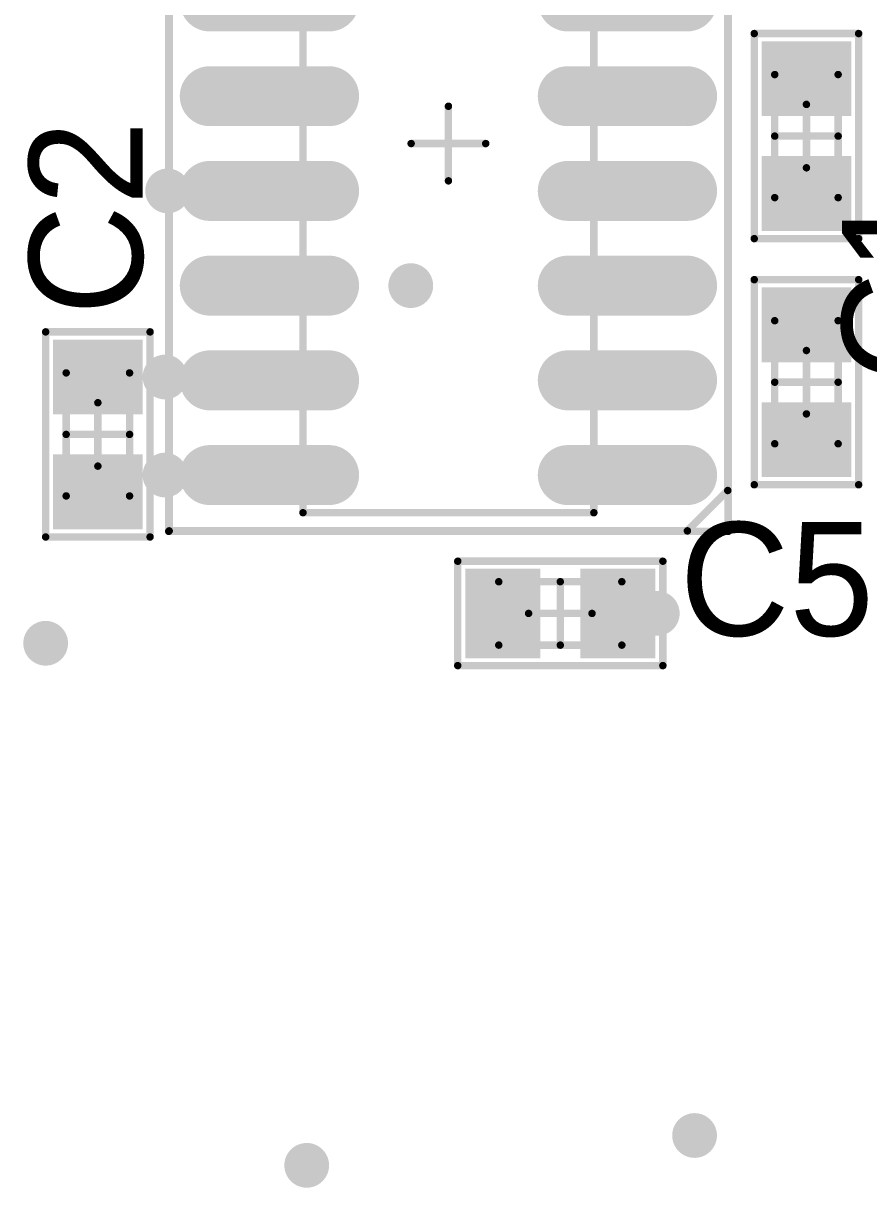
# Model space of a CAD drawing. Header units: millimetres. Extents: x 19 to 153, y 25 to 125.
# Drawn here: x 45.2 to 56.53, y 76.7 to 92.31 of the extents above; entities that cross this region are included whole.
import ezdxf

# ---------------------------------------------------------------- set-up
doc = ezdxf.new("R2010")
doc.units = ezdxf.units.MM
for name, color, linetype in [('Mechanical13', 56, 'Continuous'), ('Mechanical15', 56, 'Continuous'), ('MultiLayer', 9, 'Continuous'), ('TopOverlay', 2, 'Continuous'), ('TopPaste', 8, 'Continuous'), ('TopSolder', 216, 'Continuous'), ('ViaHoleLayer', 16, 'Continuous')]:
    doc.layers.add(name, color=color, linetype=linetype)

# ---------------------------------------------------------------- blocks, each defined once
blk = doc.blocks.new('SOIC_16N_23')
at = {"layer": 'Mechanical13', "const_width": 0.1}
for points in [[(-1.95, 4.95), (-1.95, -4.95)], [(1.95, 4.95), (-1.95, 4.95)], [(1.95, 4.95), (1.95, -4.95)], [(1.95, -4.95), (-1.95, -4.95)]]:
    blk.add_lwpolyline(points, dxfattribs=at)
at = {"layer": 'Mechanical13', "const_width": 0.05}
for points in [[(-1.975, 4.95, 1), (-1.925, 4.95, 1)], [(-1.975, 4.95, 1), (-1.925, 4.95, 1)], [(1.925, 4.95, 1), (1.975, 4.95, 1)], [(1.925, 4.95, 1), (1.975, 4.95, 1)], [(-1.975, -4.95, 1), (-1.925, -4.95, 1)], [(-1.975, -4.95, 1), (-1.925, -4.95, 1)], [(1.925, -4.95, 1), (1.975, -4.95, 1)], [(1.925, -4.95, 1), (1.975, -4.95, 1)]]:
    blk.add_lwpolyline(points, format="xyb", close=True, dxfattribs=at)
at = {"layer": 'Mechanical15', "const_width": 0.1}
for points in [[(-3.75, 5.2), (-3.75, -5.2)], [(3.75, 5.2), (-3.75, 5.2)], [(3.75, 5.2), (3.75, -5.2)], [(0, 0.5), (0, -0.5)], [(0.5, 0), (-0.5, 0)], [(3.75, -5.2), (-3.75, -5.2)]]:
    blk.add_lwpolyline(points, dxfattribs=at)
at = {"layer": 'Mechanical15', "const_width": 0.05}
for points in [[(-3.775, 5.2, 1), (-3.725, 5.2, 1)], [(-3.775, 5.2, 1), (-3.725, 5.2, 1)], [(3.725, 5.2, 1), (3.775, 5.2, 1)], [(3.725, 5.2, 1), (3.775, 5.2, 1)], [(-0.025, 0.5, 1), (0.025, 0.5, 1)], [(-0.525, 0, 1), (-0.475, 0, 1)], [(0.475, 0, 1), (0.525, 0, 1)], [(-0.025, -0.5, 1), (0.025, -0.5, 1)], [(-3.775, -5.2, 1), (-3.725, -5.2, 1)], [(-3.775, -5.2, 1), (-3.725, -5.2, 1)], [(3.725, -5.2, 1), (3.775, -5.2, 1)], [(3.725, -5.2, 1), (3.775, -5.2, 1)]]:
    blk.add_lwpolyline(points, format="xyb", close=True, dxfattribs=at)
at = {"layer": 'TopOverlay', "const_width": 0.1}
for points in [[(-3.204, 5.193), (-3.745, 4.652)], [(3.744, 5.193), (-3.204, 5.193)], [(3.744, 5.193), (3.744, -5.194)], [(-3.745, 4.652), (-3.745, -5.194)], [(3.744, -5.194), (-3.745, -5.194)]]:
    blk.add_lwpolyline(points, dxfattribs=at)
at = {"layer": 'TopOverlay', "const_width": 0.05}
for points in [[(-3.229, 5.193, 1), (-3.179, 5.193, 1)], [(-3.229, 5.193, 1), (-3.179, 5.193, 1)], [(3.719, 5.193, 1), (3.769, 5.193, 1)], [(3.719, 5.193, 1), (3.769, 5.193, 1)], [(-3.77, 4.652, 1), (-3.72, 4.652, 1)], [(-3.77, 4.652, 1), (-3.72, 4.652, 1)], [(-3.77, -5.194, 1), (-3.72, -5.194, 1)], [(-3.77, -5.194, 1), (-3.72, -5.194, 1)], [(3.719, -5.194, 1), (3.769, -5.194, 1)], [(3.719, -5.194, 1), (3.769, -5.194, 1)]]:
    blk.add_lwpolyline(points, format="xyb", close=True, dxfattribs=at)
at = {"layer": 'TopPaste', "const_width": 0.6}
for points in [[(-3.2, 4.445), (-1.6, 4.445)], [(1.6, 4.445), (3.2, 4.445)], [(-3.2, 3.175), (-1.6, 3.175)], [(1.6, 3.175), (3.2, 3.175)], [(-3.2, 1.905), (-1.6, 1.905)], [(1.6, 1.905), (3.2, 1.905)], [(-3.2, 0.635), (-1.6, 0.635)], [(1.6, 0.635), (3.2, 0.635)], [(-3.2, -0.635), (-1.6, -0.635)], [(1.6, -0.635), (3.2, -0.635)], [(-3.2, -1.905), (-1.6, -1.905)], [(1.6, -1.905), (3.2, -1.905)], [(-3.2, -3.175), (-1.6, -3.175)], [(1.6, -3.175), (3.2, -3.175)], [(-3.2, -4.445), (-1.6, -4.445)], [(1.6, -4.445), (3.2, -4.445)]]:
    blk.add_lwpolyline(points, dxfattribs=at)
at = {"layer": 'TopPaste', "const_width": 0.3}
for points in [[(-3.35, 4.445, 1), (-3.05, 4.445, 1)], [(-1.75, 4.445, 1), (-1.45, 4.445, 1)], [(1.45, 4.445, 1), (1.75, 4.445, 1)], [(3.05, 4.445, 1), (3.35, 4.445, 1)], [(-3.35, 3.175, 1), (-3.05, 3.175, 1)], [(-1.75, 3.175, 1), (-1.45, 3.175, 1)], [(1.45, 3.175, 1), (1.75, 3.175, 1)], [(3.05, 3.175, 1), (3.35, 3.175, 1)], [(-3.35, 1.905, 1), (-3.05, 1.905, 1)], [(-1.75, 1.905, 1), (-1.45, 1.905, 1)], [(1.45, 1.905, 1), (1.75, 1.905, 1)], [(3.05, 1.905, 1), (3.35, 1.905, 1)], [(-3.35, 0.635, 1), (-3.05, 0.635, 1)], [(-1.75, 0.635, 1), (-1.45, 0.635, 1)], [(1.45, 0.635, 1), (1.75, 0.635, 1)], [(3.05, 0.635, 1), (3.35, 0.635, 1)], [(-3.35, -0.635, 1), (-3.05, -0.635, 1)], [(-1.75, -0.635, 1), (-1.45, -0.635, 1)], [(1.45, -0.635, 1), (1.75, -0.635, 1)], [(3.05, -0.635, 1), (3.35, -0.635, 1)], [(-3.35, -1.905, 1), (-3.05, -1.905, 1)], [(-1.75, -1.905, 1), (-1.45, -1.905, 1)], [(1.45, -1.905, 1), (1.75, -1.905, 1)], [(3.05, -1.905, 1), (3.35, -1.905, 1)], [(-3.35, -3.175, 1), (-3.05, -3.175, 1)], [(-1.75, -3.175, 1), (-1.45, -3.175, 1)], [(1.45, -3.175, 1), (1.75, -3.175, 1)], [(3.05, -3.175, 1), (3.35, -3.175, 1)], [(-3.35, -4.445, 1), (-3.05, -4.445, 1)], [(-1.75, -4.445, 1), (-1.45, -4.445, 1)], [(1.45, -4.445, 1), (1.75, -4.445, 1)], [(3.05, -4.445, 1), (3.35, -4.445, 1)]]:
    blk.add_lwpolyline(points, format="xyb", close=True, dxfattribs=at)
at = {"layer": 'TopSolder', "const_width": 0.803}
for points in [[(-3.2, 4.445), (-1.6, 4.445)], [(1.6, 4.445), (3.2, 4.445)], [(-3.2, 3.175), (-1.6, 3.175)], [(1.6, 3.175), (3.2, 3.175)], [(-3.2, 1.905), (-1.6, 1.905)], [(1.6, 1.905), (3.2, 1.905)], [(-3.2, 0.635), (-1.6, 0.635)], [(1.6, 0.635), (3.2, 0.635)], [(-3.2, -0.635), (-1.6, -0.635)], [(1.6, -0.635), (3.2, -0.635)], [(-3.2, -1.905), (-1.6, -1.905)], [(1.6, -1.905), (3.2, -1.905)], [(-3.2, -3.175), (-1.6, -3.175)], [(1.6, -3.175), (3.2, -3.175)], [(-3.2, -4.445), (-1.6, -4.445)], [(1.6, -4.445), (3.2, -4.445)]]:
    blk.add_lwpolyline(points, dxfattribs=at)
at = {"layer": 'TopSolder', "const_width": 0.402}
for points in [[(-3.401, 4.445, 1), (-2.999, 4.445, 1)], [(-1.801, 4.445, 1), (-1.399, 4.445, 1)], [(1.399, 4.445, 1), (1.801, 4.445, 1)], [(2.999, 4.445, 1), (3.401, 4.445, 1)], [(-3.401, 3.175, 1), (-2.999, 3.175, 1)], [(-1.801, 3.175, 1), (-1.399, 3.175, 1)], [(1.399, 3.175, 1), (1.801, 3.175, 1)], [(2.999, 3.175, 1), (3.401, 3.175, 1)], [(-3.401, 1.905, 1), (-2.999, 1.905, 1)], [(-1.801, 1.905, 1), (-1.399, 1.905, 1)], [(1.399, 1.905, 1), (1.801, 1.905, 1)], [(2.999, 1.905, 1), (3.401, 1.905, 1)], [(-3.401, 0.635, 1), (-2.999, 0.635, 1)], [(-1.801, 0.635, 1), (-1.399, 0.635, 1)], [(1.399, 0.635, 1), (1.801, 0.635, 1)], [(2.999, 0.635, 1), (3.401, 0.635, 1)], [(-3.401, -0.635, 1), (-2.999, -0.635, 1)], [(-1.801, -0.635, 1), (-1.399, -0.635, 1)], [(1.399, -0.635, 1), (1.801, -0.635, 1)], [(2.999, -0.635, 1), (3.401, -0.635, 1)], [(-3.401, -1.905, 1), (-2.999, -1.905, 1)], [(-1.801, -1.905, 1), (-1.399, -1.905, 1)], [(1.399, -1.905, 1), (1.801, -1.905, 1)], [(2.999, -1.905, 1), (3.401, -1.905, 1)], [(-3.401, -3.175, 1), (-2.999, -3.175, 1)], [(-1.801, -3.175, 1), (-1.399, -3.175, 1)], [(1.399, -3.175, 1), (1.801, -3.175, 1)], [(2.999, -3.175, 1), (3.401, -3.175, 1)], [(-3.401, -4.445, 1), (-2.999, -4.445, 1)], [(-1.801, -4.445, 1), (-1.399, -4.445, 1)], [(1.399, -4.445, 1), (1.801, -4.445, 1)], [(2.999, -4.445, 1), (3.401, -4.445, 1)]]:
    blk.add_lwpolyline(points, format="xyb", close=True, dxfattribs=at)
blk = doc.blocks.new('CC0603_87')
at = {"layer": 'Mechanical13', "const_width": 0.1}
for points in [[(0.825, 0.425), (-0.825, 0.425)], [(-0.825, 0.425), (-0.825, -0.425)], [(0.825, 0.425), (0.825, -0.425)], [(0.825, -0.425), (-0.825, -0.425)]]:
    blk.add_lwpolyline(points, dxfattribs=at)
at = {"layer": 'Mechanical13', "const_width": 0.05}
for points in [[(-0.85, 0.425, 1), (-0.8, 0.425, 1)], [(-0.85, 0.425, 1), (-0.8, 0.425, 1)], [(0.8, 0.425, 1), (0.85, 0.425, 1)], [(0.8, 0.425, 1), (0.85, 0.425, 1)], [(-0.85, -0.425, 1), (-0.8, -0.425, 1)], [(-0.85, -0.425, 1), (-0.8, -0.425, 1)], [(0.8, -0.425, 1), (0.85, -0.425, 1)], [(0.8, -0.425, 1), (0.85, -0.425, 1)]]:
    blk.add_lwpolyline(points, format="xyb", close=True, dxfattribs=at)
at = {"layer": 'Mechanical15', "const_width": 0.1}
for points in [[(0, 0.425), (0, -0.425)], [(0.425, 0), (-0.425, 0)]]:
    blk.add_lwpolyline(points, dxfattribs=at)
at = {"layer": 'Mechanical15', "const_width": 0.05}
for points in [[(-0.025, 0.425, 1), (0.025, 0.425, 1)], [(-0.45, 0, 1), (-0.4, 0, 1)], [(0.4, 0, 1), (0.45, 0, 1)], [(-0.025, -0.425, 1), (0.025, -0.425, 1)]]:
    blk.add_lwpolyline(points, format="xyb", close=True, dxfattribs=at)
at = {"layer": 'TopOverlay', "const_width": 0.1}
for points in [[(1.375, 0.7), (-1.375, 0.7)], [(-1.375, 0.7), (-1.375, -0.7)], [(1.375, 0.7), (1.375, -0.7)], [(1.375, -0.7), (-1.375, -0.7)]]:
    blk.add_lwpolyline(points, dxfattribs=at)
at = {"layer": 'TopOverlay', "const_width": 0.05}
for points in [[(-1.4, 0.7, 1), (-1.35, 0.7, 1)], [(-1.4, 0.7, 1), (-1.35, 0.7, 1)], [(1.35, 0.7, 1), (1.4, 0.7, 1)], [(1.35, 0.7, 1), (1.4, 0.7, 1)], [(-1.4, -0.7, 1), (-1.35, -0.7, 1)], [(-1.4, -0.7, 1), (-1.35, -0.7, 1)], [(1.35, -0.7, 1), (1.4, -0.7, 1)], [(1.35, -0.7, 1), (1.4, -0.7, 1)]]:
    blk.add_lwpolyline(points, format="xyb", close=True, dxfattribs=at)
at = {"layer": 'TopPaste'}
for points in [[(-1.17, -0.5), (-0.37, -0.5), (-1.17, 0.5), (-0.37, 0.5)], [(0.37, -0.5), (1.17, -0.5), (0.37, 0.5), (1.17, 0.5)]]:
    blk.add_solid(points, dxfattribs=at)
at = {"layer": 'TopSolder'}
for points in [[(-1.272, -0.602), (-0.268, -0.602), (-1.272, 0.602), (-0.268, 0.602)], [(0.268, -0.602), (1.272, -0.602), (0.268, 0.602), (1.272, 0.602)]]:
    blk.add_solid(points, dxfattribs=at)
blk = doc.blocks.new('CC0603_89')
at = {"layer": 'Mechanical13', "const_width": 0.1}
for points in [[(0.825, 0.425), (-0.825, 0.425)], [(-0.825, -0.425), (-0.825, 0.425)], [(0.825, -0.425), (0.825, 0.425)], [(0.825, -0.425), (-0.825, -0.425)]]:
    blk.add_lwpolyline(points, dxfattribs=at)
at = {"layer": 'Mechanical13', "const_width": 0.05}
for points in [[(-0.85, 0.425, 1), (-0.8, 0.425, 1)], [(-0.85, 0.425, 1), (-0.8, 0.425, 1)], [(0.8, 0.425, 1), (0.85, 0.425, 1)], [(0.8, 0.425, 1), (0.85, 0.425, 1)], [(-0.85, -0.425, 1), (-0.8, -0.425, 1)], [(-0.85, -0.425, 1), (-0.8, -0.425, 1)], [(0.8, -0.425, 1), (0.85, -0.425, 1)], [(0.8, -0.425, 1), (0.85, -0.425, 1)]]:
    blk.add_lwpolyline(points, format="xyb", close=True, dxfattribs=at)
at = {"layer": 'Mechanical15', "const_width": 0.1}
for points in [[(0, -0.425), (0, 0.425)], [(0.425, 0), (-0.425, 0)]]:
    blk.add_lwpolyline(points, dxfattribs=at)
at = {"layer": 'Mechanical15', "const_width": 0.05}
for points in [[(-0.025, 0.425, 1), (0.025, 0.425, 1)], [(-0.45, 0, 1), (-0.4, 0, 1)], [(0.4, 0, 1), (0.45, 0, 1)], [(-0.025, -0.425, 1), (0.025, -0.425, 1)]]:
    blk.add_lwpolyline(points, format="xyb", close=True, dxfattribs=at)
at = {"layer": 'TopOverlay', "const_width": 0.1}
for points in [[(1.375, 0.7), (-1.375, 0.7)], [(-1.375, -0.7), (-1.375, 0.7)], [(1.375, -0.7), (1.375, 0.7)], [(1.375, -0.7), (-1.375, -0.7)]]:
    blk.add_lwpolyline(points, dxfattribs=at)
at = {"layer": 'TopOverlay', "const_width": 0.05}
for points in [[(-1.4, 0.7, 1), (-1.35, 0.7, 1)], [(-1.4, 0.7, 1), (-1.35, 0.7, 1)], [(1.35, 0.7, 1), (1.4, 0.7, 1)], [(1.35, 0.7, 1), (1.4, 0.7, 1)], [(-1.4, -0.7, 1), (-1.35, -0.7, 1)], [(-1.4, -0.7, 1), (-1.35, -0.7, 1)], [(1.35, -0.7, 1), (1.4, -0.7, 1)], [(1.35, -0.7, 1), (1.4, -0.7, 1)]]:
    blk.add_lwpolyline(points, format="xyb", close=True, dxfattribs=at)
at = {"layer": 'TopPaste'}
for points in [[(-1.17, -0.5), (-0.37, -0.5), (-1.17, 0.5), (-0.37, 0.5)], [(0.37, -0.5), (1.17, -0.5), (0.37, 0.5), (1.17, 0.5)]]:
    blk.add_solid(points, dxfattribs=at)
at = {"layer": 'TopSolder'}
for points in [[(-1.272, -0.602), (-0.268, -0.602), (-1.272, 0.602), (-0.268, 0.602)], [(0.268, -0.602), (1.272, -0.602), (0.268, 0.602), (1.272, 0.602)]]:
    blk.add_solid(points, dxfattribs=at)
blk = doc.blocks.new('CC0603_90')
at = {"layer": 'Mechanical13', "const_width": 0.1}
for points in [[(0.825, 0.425), (-0.825, 0.425)], [(-0.825, -0.425), (-0.825, 0.425)], [(0.825, -0.425), (0.825, 0.425)], [(0.825, -0.425), (-0.825, -0.425)]]:
    blk.add_lwpolyline(points, dxfattribs=at)
at = {"layer": 'Mechanical13', "const_width": 0.05}
for points in [[(-0.85, 0.425, 1), (-0.8, 0.425, 1)], [(-0.85, 0.425, 1), (-0.8, 0.425, 1)], [(0.8, 0.425, 1), (0.85, 0.425, 1)], [(0.8, 0.425, 1), (0.85, 0.425, 1)], [(-0.85, -0.425, 1), (-0.8, -0.425, 1)], [(-0.85, -0.425, 1), (-0.8, -0.425, 1)], [(0.8, -0.425, 1), (0.85, -0.425, 1)], [(0.8, -0.425, 1), (0.85, -0.425, 1)]]:
    blk.add_lwpolyline(points, format="xyb", close=True, dxfattribs=at)
at = {"layer": 'Mechanical15', "const_width": 0.1}
for points in [[(0, -0.425), (0, 0.425)], [(0.425, 0), (-0.425, 0)]]:
    blk.add_lwpolyline(points, dxfattribs=at)
at = {"layer": 'Mechanical15', "const_width": 0.05}
for points in [[(-0.025, 0.425, 1), (0.025, 0.425, 1)], [(-0.45, 0, 1), (-0.4, 0, 1)], [(0.4, 0, 1), (0.45, 0, 1)], [(-0.025, -0.425, 1), (0.025, -0.425, 1)]]:
    blk.add_lwpolyline(points, format="xyb", close=True, dxfattribs=at)
at = {"layer": 'TopOverlay', "const_width": 0.1}
for points in [[(1.375, 0.7), (-1.375, 0.7)], [(-1.375, -0.7), (-1.375, 0.7)], [(1.375, -0.7), (1.375, 0.7)], [(1.375, -0.7), (-1.375, -0.7)]]:
    blk.add_lwpolyline(points, dxfattribs=at)
at = {"layer": 'TopOverlay', "const_width": 0.05}
for points in [[(-1.4, 0.7, 1), (-1.35, 0.7, 1)], [(-1.4, 0.7, 1), (-1.35, 0.7, 1)], [(1.35, 0.7, 1), (1.4, 0.7, 1)], [(1.35, 0.7, 1), (1.4, 0.7, 1)], [(-1.4, -0.7, 1), (-1.35, -0.7, 1)], [(-1.4, -0.7, 1), (-1.35, -0.7, 1)], [(1.35, -0.7, 1), (1.4, -0.7, 1)], [(1.35, -0.7, 1), (1.4, -0.7, 1)]]:
    blk.add_lwpolyline(points, format="xyb", close=True, dxfattribs=at)
at = {"layer": 'TopPaste'}
for points in [[(-1.17, -0.5), (-0.37, -0.5), (-1.17, 0.5), (-0.37, 0.5)], [(0.37, -0.5), (1.17, -0.5), (0.37, 0.5), (1.17, 0.5)]]:
    blk.add_solid(points, dxfattribs=at)
at = {"layer": 'TopSolder'}
for points in [[(-1.272, -0.602), (-0.268, -0.602), (-1.272, 0.602), (-0.268, 0.602)], [(0.268, -0.602), (1.272, -0.602), (0.268, 0.602), (1.272, 0.602)]]:
    blk.add_solid(points, dxfattribs=at)
blk = doc.blocks.new('CC0603_91')
at = {"layer": 'Mechanical13', "const_width": 0.1}
for points in [[(0.825, 0.425), (-0.825, 0.425)], [(-0.825, -0.425), (-0.825, 0.425)], [(0.825, -0.425), (0.825, 0.425)], [(0.825, -0.425), (-0.825, -0.425)]]:
    blk.add_lwpolyline(points, dxfattribs=at)
at = {"layer": 'Mechanical13', "const_width": 0.05}
for points in [[(-0.85, 0.425, 1), (-0.8, 0.425, 1)], [(-0.85, 0.425, 1), (-0.8, 0.425, 1)], [(0.8, 0.425, 1), (0.85, 0.425, 1)], [(0.8, 0.425, 1), (0.85, 0.425, 1)], [(-0.85, -0.425, 1), (-0.8, -0.425, 1)], [(-0.85, -0.425, 1), (-0.8, -0.425, 1)], [(0.8, -0.425, 1), (0.85, -0.425, 1)], [(0.8, -0.425, 1), (0.85, -0.425, 1)]]:
    blk.add_lwpolyline(points, format="xyb", close=True, dxfattribs=at)
at = {"layer": 'Mechanical15', "const_width": 0.1}
for points in [[(0, -0.425), (0, 0.425)], [(0.425, 0), (-0.425, 0)]]:
    blk.add_lwpolyline(points, dxfattribs=at)
at = {"layer": 'Mechanical15', "const_width": 0.05}
for points in [[(-0.025, 0.425, 1), (0.025, 0.425, 1)], [(-0.45, 0, 1), (-0.4, 0, 1)], [(0.4, 0, 1), (0.45, 0, 1)], [(-0.025, -0.425, 1), (0.025, -0.425, 1)]]:
    blk.add_lwpolyline(points, format="xyb", close=True, dxfattribs=at)
at = {"layer": 'TopOverlay', "const_width": 0.1}
for points in [[(1.375, 0.7), (-1.375, 0.7)], [(-1.375, -0.7), (-1.375, 0.7)], [(1.375, -0.7), (1.375, 0.7)], [(1.375, -0.7), (-1.375, -0.7)]]:
    blk.add_lwpolyline(points, dxfattribs=at)
at = {"layer": 'TopOverlay', "const_width": 0.05}
for points in [[(-1.4, 0.7, 1), (-1.35, 0.7, 1)], [(-1.4, 0.7, 1), (-1.35, 0.7, 1)], [(1.35, 0.7, 1), (1.4, 0.7, 1)], [(1.35, 0.7, 1), (1.4, 0.7, 1)], [(-1.4, -0.7, 1), (-1.35, -0.7, 1)], [(-1.4, -0.7, 1), (-1.35, -0.7, 1)], [(1.35, -0.7, 1), (1.4, -0.7, 1)], [(1.35, -0.7, 1), (1.4, -0.7, 1)]]:
    blk.add_lwpolyline(points, format="xyb", close=True, dxfattribs=at)
at = {"layer": 'TopPaste'}
for points in [[(-1.17, -0.5), (-0.37, -0.5), (-1.17, 0.5), (-0.37, 0.5)], [(0.37, -0.5), (1.17, -0.5), (0.37, 0.5), (1.17, 0.5)]]:
    blk.add_solid(points, dxfattribs=at)
at = {"layer": 'TopSolder'}
for points in [[(-1.272, -0.602), (-0.268, -0.602), (-1.272, 0.602), (-0.268, 0.602)], [(0.268, -0.602), (1.272, -0.602), (0.268, 0.602), (1.272, 0.602)]]:
    blk.add_solid(points, dxfattribs=at)

msp = doc.modelspace()

# ---------------------------------------------------------------- linework, layer by layer
at = {"layer": 'MultiLayer', "const_width": 0.3}
for points in [[(46.985, 90.065, 1), (47.285, 90.065, 1)], [(50.245, 88.795, 1), (50.545, 88.795, 1)], [(46.95, 87.57, 1), (47.25, 87.57, 1)], [(46.95, 86.255, 1), (47.25, 86.255, 1)], [(53.55, 84.4, 1), (53.85, 84.4, 1)], [(45.35, 84, 1), (45.65, 84, 1)], [(54.05, 77.4, 1), (54.35, 77.4, 1)], [(48.85, 77, 1), (49.15, 77, 1)]]:
    msp.add_lwpolyline(points, format="xyb", close=True, dxfattribs=at)
at = {"layer": 'ViaHoleLayer', "const_width": 0.2}
for points in [[(47.035, 90.065, 1), (47.235, 90.065, 1)], [(50.295, 88.795, 1), (50.495, 88.795, 1)], [(47, 87.57, 1), (47.2, 87.57, 1)], [(47, 86.255, 1), (47.2, 86.255, 1)], [(53.6, 84.4, 1), (53.8, 84.4, 1)], [(45.4, 84, 1), (45.6, 84, 1)], [(54.1, 77.4, 1), (54.3, 77.4, 1)], [(48.9, 77, 1), (49.1, 77, 1)]]:
    msp.add_lwpolyline(points, format="xyb", close=True, dxfattribs=at)

# ---------------------------------------------------------------- block references
for name, p, rotation in [('SOIC_16N_23', (50.9, 90.7), 180), ('CC0603_89', (55.7, 90.8), 270), ('CC0603_91', (55.7, 87.5), 270), ('CC0603_90', (46.2, 86.8), 270), ('CC0603_87', (52.4, 84.4), 180)]:
    msp.add_blockref(name, p, dxfattribs=dict(rotation=rotation))

# ---------------------------------------------------------------- texts
at = {"layer": 'TopOverlay'}
for s, p in [('C2', (46.8, 88.4)), ('C1', (57.7, 87.5))]:
    msp.add_text(s, height=1.524, rotation=90, dxfattribs=at).set_placement(p)
msp.add_text('C5', height=1.524, dxfattribs=at).set_placement((54, 84.1))

doc.saveas('drawing.dxf')
